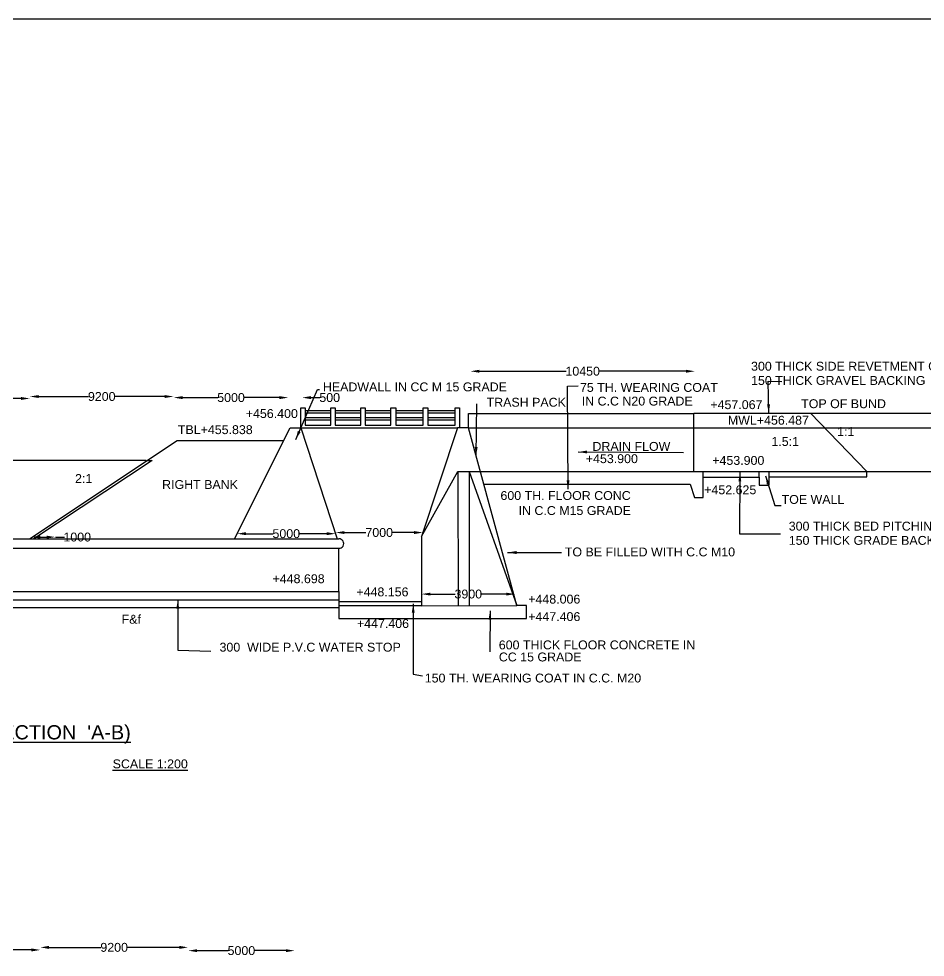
# Model space of a CAD drawing. Header units: millimetres. Extents: x -53217082 to -53168279, y 22132919 to 22164696.
# Drawn here: x -53197490 to -53184730, y 22151489 to 22164696 of the extents above; entities that cross this region are included whole.
import ezdxf

# ---------------------------------------------------------------- set-up
doc = ezdxf.new("R2010")
doc.units = ezdxf.units.MM
doc.header["$MEASUREMENT"] = 0
for name, color, linetype in [('DIMENSIONS', 7, 'Continuous'), ('DRAWING', 2, 'Continuous'), ('TEXT', 255, 'Continuous')]:
    doc.layers.add(name, color=color, linetype=linetype)
doc.styles.get("Standard").update_dxf_attribs({"font": 'arial.ttf', "height": 125})
doc.dimstyles.get("Standard").update_dxf_attribs({"dimtxt": 125, "dimasz": 125, "dimexe": 0.18, "dimexo": 0.0625, "dimgap": 0.09, "dimtad": 0, "dimdec": 0, "dimzin": 0, "dimdsep": 46, "dimtxsty": 'Standard', "dimcen": 0.09, "dimse1": 1, "dimse2": 1, "dimadec": 0, "dimazin": 0, "dimtfac": 1, "dimtdec": 0, "dimtofl": 0, "dimtmove": 0, "dimatfit": 3, "dimfxl": 1, "dimtolj": 1, "dimtzin": 0, "dimarcsym": 0})

# ---------------------------------------------------------------- blocks, each defined once
blk = doc.blocks.new('*D59')
at = {"layer": 'Defpoints', "color": 0, "transparency": 16777216}
for p in [(-53201198, 22159367), (-53197334, 22159353), (-53197334, 22159350)]:
    blk.add_point(p, dxfattribs=at)
at = {"layer": 'DIMENSIONS', "color": 0, "lineweight": -2, "transparency": 16777216}
for p, q in [((-53201072, 22159353), (-53199495, 22159353)), ((-53197460, 22159353), (-53199037, 22159353))]:
    blk.add_line(p, q, dxfattribs=at)
at = {"layer": 'DIMENSIONS', "color": 0, "transparency": 16777216}
for points in [[(-53201072, 22159374), (-53201072, 22159332), (-53201198, 22159353)], [(-53197460, 22159374), (-53197460, 22159332), (-53197334, 22159353)]]:
    blk.add_solid(points, dxfattribs=at)
at = {"layer": 'DIMENSIONS', "color": 0, "transparency": 16777216, "insert": (-53199266, 22159353), "char_height": 125, "attachment_point": 5}
blk.add_mtext('\\A1;13100', dxfattribs=at)
blk = doc.blocks.new('*D60')
at = {"layer": 'Defpoints', "color": 0, "transparency": 16777216}
for p in [(-53197334, 22159353), (-53195309, 22159380), (-53195309, 22159365)]:
    blk.add_point(p, dxfattribs=at)
at = {"layer": 'DIMENSIONS', "color": 0, "lineweight": -2, "transparency": 16777216}
for p, q in [((-53197210, 22159380), (-53196508, 22159380)), ((-53195434, 22159380), (-53196135, 22159380))]:
    blk.add_line(p, q, dxfattribs=at)
at = {"layer": 'DIMENSIONS', "color": 0, "transparency": 16777216}
for points in [[(-53197210, 22159401), (-53197210, 22159360), (-53197334, 22159380)], [(-53195434, 22159401), (-53195434, 22159360), (-53195309, 22159380)]]:
    blk.add_solid(points, dxfattribs=at)
at = {"layer": 'DIMENSIONS', "color": 0, "transparency": 16777216, "insert": (-53196322, 22159380), "char_height": 125, "attachment_point": 5}
blk.add_mtext('\\A1;9200', dxfattribs=at)
blk = doc.blocks.new('*D61')
at = {"layer": 'Defpoints', "color": 0, "transparency": 16777216}
for p in [(-53195309, 22159365), (-53193694, 22159365), (-53193694, 22159365)]:
    blk.add_point(p, dxfattribs=at)
at = {"layer": 'DIMENSIONS', "color": 0, "lineweight": -2, "transparency": 16777216}
for p, q in [((-53195184, 22159365), (-53194688, 22159365)), ((-53193820, 22159365), (-53194315, 22159365))]:
    blk.add_line(p, q, dxfattribs=at)
at = {"layer": 'DIMENSIONS', "color": 0, "transparency": 16777216}
for points in [[(-53195184, 22159386), (-53195184, 22159344), (-53195309, 22159365)], [(-53193820, 22159386), (-53193820, 22159344), (-53193694, 22159365)]]:
    blk.add_solid(points, dxfattribs=at)
at = {"layer": 'DIMENSIONS', "color": 0, "transparency": 16777216, "insert": (-53194502, 22159365), "char_height": 125, "attachment_point": 5}
blk.add_mtext('\\A1;5000', dxfattribs=at)
blk = doc.blocks.new('*D62')
at = {"layer": 'Defpoints', "color": 0, "transparency": 16777216}
for p in [(-53193694, 22159365), (-53193500, 22159365), (-53193500, 22159354)]:
    blk.add_point(p, dxfattribs=at)
at = {"layer": 'DIMENSIONS', "color": 0, "lineweight": -2, "transparency": 16777216}
for p, q in [((-53193820, 22159365), (-53193944, 22159365)), ((-53193376, 22159365), (-53193250, 22159365))]:
    blk.add_line(p, q, dxfattribs=at)
at = {"layer": 'DIMENSIONS', "color": 0, "transparency": 16777216}
for points in [[(-53193820, 22159386), (-53193820, 22159344), (-53193694, 22159365)], [(-53193376, 22159386), (-53193376, 22159344), (-53193500, 22159365)]]:
    blk.add_solid(points, dxfattribs=at)
at = {"layer": 'DIMENSIONS', "color": 0, "transparency": 16777216, "insert": (-53193113, 22159365), "char_height": 125, "attachment_point": 5}
blk.add_mtext('\\A1;500', dxfattribs=at)
blk = doc.blocks.new('*D63')
at = {"layer": 'Defpoints', "color": 0, "transparency": 16777216}
for p in [(-53191821, 22156551), (-53190503, 22156600), (-53190503, 22156534)]:
    blk.add_point(p, dxfattribs=at)
at = {"layer": 'DIMENSIONS', "color": 0, "lineweight": -2, "transparency": 16777216}
for p, q in [((-53191696, 22156600), (-53191348, 22156600)), ((-53190628, 22156600), (-53190976, 22156600))]:
    blk.add_line(p, q, dxfattribs=at)
at = {"layer": 'DIMENSIONS', "color": 0, "transparency": 16777216}
for points in [[(-53191696, 22156620), (-53191696, 22156579), (-53191821, 22156600)], [(-53190628, 22156620), (-53190628, 22156579), (-53190503, 22156600)]]:
    blk.add_solid(points, dxfattribs=at)
at = {"layer": 'DIMENSIONS', "color": 0, "transparency": 16777216, "insert": (-53191162, 22156600), "char_height": 125, "attachment_point": 5}
blk.add_mtext('\\A1;3900', dxfattribs=at)
blk = doc.blocks.new('*D64')
at = {"layer": 'Defpoints', "color": 0, "transparency": 16777216}
for p in [(-53194417, 22157450), (-53194417, 22157450), (-53193030, 22157447)]:
    blk.add_point(p, dxfattribs=at)
at = {"layer": 'DIMENSIONS', "color": 0, "lineweight": -2, "transparency": 16777216}
for p, q in [((-53194292, 22157450), (-53193910, 22157450)), ((-53193155, 22157450), (-53193537, 22157450))]:
    blk.add_line(p, q, dxfattribs=at)
at = {"layer": 'DIMENSIONS', "color": 0, "transparency": 16777216}
for points in [[(-53194292, 22157471), (-53194292, 22157429), (-53194417, 22157450)], [(-53193155, 22157471), (-53193155, 22157429), (-53193030, 22157450)]]:
    blk.add_solid(points, dxfattribs=at)
at = {"layer": 'DIMENSIONS', "color": 0, "transparency": 16777216, "insert": (-53193724, 22157450), "char_height": 125, "attachment_point": 5}
blk.add_mtext('\\A1;5000', dxfattribs=at)
blk = doc.blocks.new('*D65')
at = {"layer": 'Defpoints', "color": 0, "transparency": 16777216}
for p in [(-53197312, 22157395), (-53196972, 22157402), (-53196972, 22157402)]:
    blk.add_point(p, dxfattribs=at)
at = {"layer": 'DIMENSIONS', "color": 0, "lineweight": -2, "transparency": 16777216}
for p, q in [((-53197187, 22157402), (-53197098, 22157402)), ((-53196972, 22157402), (-53196848, 22157402))]:
    blk.add_line(p, q, dxfattribs=at)
at = {"layer": 'DIMENSIONS', "color": 0, "transparency": 16777216}
for points in [[(-53197187, 22157422), (-53197187, 22157381), (-53197312, 22157402)], [(-53197098, 22157422), (-53197098, 22157381), (-53196972, 22157402)]]:
    blk.add_solid(points, dxfattribs=at)
at = {"layer": 'DIMENSIONS', "color": 0, "transparency": 16777216, "insert": (-53196667, 22157402), "char_height": 125, "attachment_point": 5}
blk.add_mtext('\\A1;1000', dxfattribs=at)
blk = doc.blocks.new('*D69')
at = {"layer": 'Defpoints', "color": 0, "transparency": 16777216}
for p in [(-53193030, 22157450), (-53191802, 22157466), (-53191802, 22157466)]:
    blk.add_point(p, dxfattribs=at)
at = {"layer": 'DIMENSIONS', "color": 0, "lineweight": -2, "transparency": 16777216}
for p, q in [((-53192905, 22157466), (-53192602, 22157466)), ((-53191927, 22157466), (-53192230, 22157466))]:
    blk.add_line(p, q, dxfattribs=at)
at = {"layer": 'DIMENSIONS', "color": 0, "transparency": 16777216}
for points in [[(-53192905, 22157487), (-53192905, 22157445), (-53193030, 22157466)], [(-53191927, 22157487), (-53191927, 22157445), (-53191802, 22157466)]]:
    blk.add_solid(points, dxfattribs=at)
at = {"layer": 'DIMENSIONS', "color": 0, "transparency": 16777216, "insert": (-53192416, 22157466), "char_height": 125, "attachment_point": 5}
blk.add_mtext('\\A1;7000', dxfattribs=at)
blk = doc.blocks.new('*D120')
at = {"layer": 'Defpoints', "color": 0, "transparency": 16777216}
for p in [(-53195106, 22151554), (-53193606, 22151582), (-53193606, 22151568)]:
    blk.add_point(p, dxfattribs=at)
at = {"layer": 'DIMENSIONS', "color": 0, "lineweight": -2, "transparency": 16777216}
for p, q in [((-53194980, 22151582), (-53194542, 22151582)), ((-53193730, 22151582), (-53194169, 22151582))]:
    blk.add_line(p, q, dxfattribs=at)
at = {"layer": 'DIMENSIONS', "color": 0, "transparency": 16777216}
for points in [[(-53194980, 22151602), (-53194980, 22151561), (-53195106, 22151582)], [(-53193730, 22151602), (-53193730, 22151561), (-53193606, 22151582)]]:
    blk.add_solid(points, dxfattribs=at)
at = {"layer": 'DIMENSIONS', "color": 0, "transparency": 16777216, "insert": (-53194356, 22151582), "char_height": 125, "attachment_point": 5}
blk.add_mtext('\\A1;5000', dxfattribs=at)
blk = doc.blocks.new('*D121')
at = {"layer": 'Defpoints', "color": 0, "transparency": 16777216}
for p in [(-53197188, 22151628), (-53197188, 22151549), (-53195106, 22151582)]:
    blk.add_point(p, dxfattribs=at)
at = {"layer": 'DIMENSIONS', "color": 0, "lineweight": -2, "transparency": 16777216}
for p, q in [((-53197063, 22151628), (-53196333, 22151628)), ((-53195230, 22151628), (-53195960, 22151628))]:
    blk.add_line(p, q, dxfattribs=at)
at = {"layer": 'DIMENSIONS', "color": 0, "transparency": 16777216}
for points in [[(-53197063, 22151649), (-53197063, 22151607), (-53197188, 22151628)], [(-53195230, 22151649), (-53195230, 22151607), (-53195106, 22151628)]]:
    blk.add_solid(points, dxfattribs=at)
at = {"layer": 'DIMENSIONS', "color": 0, "transparency": 16777216, "insert": (-53196147, 22151628), "char_height": 125, "attachment_point": 5}
blk.add_mtext('\\A1;9200', dxfattribs=at)
blk = doc.blocks.new('*D122')
at = {"layer": 'Defpoints', "color": 0, "transparency": 16777216}
for p in [(-53201122, 22151647), (-53197188, 22151628), (-53201122, 22151592)]:
    blk.add_point(p, dxfattribs=at)
at = {"layer": 'DIMENSIONS', "color": 0, "lineweight": -2, "transparency": 16777216}
for p, q in [((-53200997, 22151592), (-53199384, 22151592)), ((-53197313, 22151592), (-53198926, 22151592))]:
    blk.add_line(p, q, dxfattribs=at)
at = {"layer": 'DIMENSIONS', "color": 0, "transparency": 16777216}
for points in [[(-53200997, 22151613), (-53200997, 22151571), (-53201122, 22151592)], [(-53197313, 22151613), (-53197313, 22151571), (-53197188, 22151592)]]:
    blk.add_solid(points, dxfattribs=at)
at = {"layer": 'DIMENSIONS', "color": 0, "transparency": 16777216, "insert": (-53199155, 22151592), "char_height": 125, "attachment_point": 5}
blk.add_mtext('\\A1;13100', dxfattribs=at)
blk = doc.blocks.new('*D125')
at = {"layer": 'Defpoints', "color": 0, "transparency": 16777216}
for p in [(-53191131, 22159736), (-53191131, 22159708), (-53187974, 22159684)]:
    blk.add_point(p, dxfattribs=at)
at = {"layer": 'DIMENSIONS', "color": 0, "lineweight": -2, "transparency": 16777216}
for p, q in [((-53191006, 22159736), (-53189782, 22159736)), ((-53188099, 22159736), (-53189323, 22159736))]:
    blk.add_line(p, q, dxfattribs=at)
at = {"layer": 'DIMENSIONS', "color": 0, "transparency": 16777216}
for points in [[(-53191006, 22159757), (-53191006, 22159715), (-53191131, 22159736)], [(-53188099, 22159757), (-53188099, 22159715), (-53187974, 22159736)]]:
    blk.add_solid(points, dxfattribs=at)
at = {"layer": 'DIMENSIONS', "color": 0, "transparency": 16777216, "insert": (-53189552, 22159736), "char_height": 125, "attachment_point": 5}
blk.add_mtext('\\A1;10450', dxfattribs=at)

msp = doc.modelspace()

# ---------------------------------------------------------------- linework, layer by layer
at = {"layer": 'DRAWING', "color": 0}
msp.add_lwpolyline([(-53168279.3, 22132919.4), (-53217082, 22132919.4), (-53217082, 22164696.5), (-53168279.3, 22164696.5)], close=True, dxfattribs=at)
for points in [[(-53193520.8, 22158938.6), (-53193520.8, 22159222.1), (-53193459.3, 22159222.1), (-53193459.3, 22158976.6), (-53193096.8, 22158976.6), (-53193096.8, 22159222.1), (-53193035.8, 22159222.1), (-53193035.8, 22158976.6), (-53192673.8, 22158976.6), (-53192673.8, 22159222.1), (-53192613.3, 22159222.1), (-53192613.3, 22158976.6), (-53192251.8, 22158976.6), (-53192251.8, 22159222.1), (-53192181.3, 22159222.1), (-53192181.3, 22158976.6), (-53191796.8, 22158976.6), (-53191796.8, 22159222.1), (-53191733.8, 22159222.1), (-53191733.8, 22158976.6), (-53191345.8, 22158976.6), (-53191345.8, 22159222.1), (-53191284.3, 22159222.1), (-53191284.3, 22158938.6)], [(-53193459.3, 22159184.6), (-53193096.8, 22159184.6)], [(-53193459.3, 22159150.1), (-53193096.8, 22159150.1)], [(-53193035.8, 22159184.6), (-53192673.8, 22159184.6)], [(-53193035.8, 22159150.1), (-53192673.8, 22159150.1)], [(-53192613.3, 22159184.6), (-53192251.8, 22159184.6)], [(-53192613.3, 22159150.1), (-53192251.8, 22159150.1)], [(-53192181.3, 22159184.6), (-53191796.8, 22159184.6)], [(-53192181.3, 22159150.1), (-53191796.8, 22159150.1)], [(-53191733.8, 22159184.6), (-53191345.8, 22159184.6)], [(-53191733.8, 22159150.1), (-53191345.8, 22159150.1)], [(-53191159.3, 22158938.6), (-53191159.3, 22159143.1), (-53187986.3, 22159143.1)], [(-53187986.3, 22158326.1), (-53187986.3, 22159144.1), (-53184545.3, 22159144.1), (-53184545.3, 22158938.6)], [(-53186344.8, 22159144.1), (-53185550.3, 22158326.1)], [(-53193459.3, 22159085.1), (-53193096.8, 22159085.1)], [(-53193459.3, 22159050.1), (-53193096.8, 22159050.1)], [(-53193035.8, 22159085.1), (-53192673.8, 22159085.1)], [(-53193035.8, 22159050.1), (-53192673.8, 22159050.1)], [(-53192613.3, 22159085.1), (-53192251.8, 22159085.1)], [(-53192613.3, 22159050.1), (-53192251.8, 22159050.1)], [(-53192181.3, 22159085.1), (-53191796.8, 22159085.1)], [(-53192181.3, 22159050.1), (-53191796.8, 22159050.1)], [(-53191733.8, 22159085.1), (-53191345.8, 22159085.1)], [(-53191733.8, 22159050.1), (-53191345.8, 22159050.1)], [(-53194453.8, 22157377.1), (-53193671.3, 22158938.6), (-53193520.8, 22158938.6), (-53191312.3, 22158938.6)], [(-53193520.8, 22158938.6), (-53193007.3, 22157377.1)], [(-53192985.3, 22156638.6), (-53192985.3, 22156256.6), (-53190344.3, 22156256.6), (-53190344.3, 22156439.1), (-53190476.8, 22156439.1), (-53191159.3, 22158938.6), (-53191312.3, 22158938.6), (-53191821.3, 22157408.6), (-53191821.3, 22156436.6), (-53190476.8, 22156439.1)], [(-53191159.3, 22158938.6), (-53184545.3, 22158938.6), (-53184545.3, 22158551.1), (-53184593.3, 22158495.6), (-53184493.8, 22158495.6), (-53184553.3, 22158424.6), (-53184553.3, 22158326.1)], [(-53197339.3, 22157377.1), (-53195261.8, 22158760.6), (-53193758.9, 22158763.7)], [(-53202821.8, 22158483.5), (-53195695.2, 22158486.5)], [(-53195682.9, 22158480.2), (-53195613.8, 22158480.2), (-53197278.3, 22157377.1)], [(-53191821.3, 22157408.6), (-53191309.3, 22158326.1), (-53184553.3, 22158326.1)], [(-53191309.3, 22158326.1), (-53191305.8, 22156437.6)], [(-53191151.8, 22158326.1), (-53190476.8, 22156439.1)], [(-53191151.8, 22158326.1), (-53191148.3, 22156437.8)], [(-53190942.6, 22158145.2), (-53188036.8, 22158145.2), (-53187976.3, 22157961.1), (-53187855.8, 22157961.1), (-53187855.8, 22158326.1)], [(-53187855.8, 22158243.6), (-53187066.8, 22158243.6), (-53187066.8, 22158326.1)], [(-53187066.8, 22158243.6), (-53187066.8, 22158133.1), (-53186928.8, 22158133.1), (-53186928.8, 22158326.1)], [(-53186928.8, 22158250.1), (-53185550.3, 22158250.1), (-53185550.3, 22158326.1)], [(-53206541.3, 22157377.1), (-53192985.3, 22157377.1)], [(-53206541.3, 22157244.1), (-53192985.3, 22157244.1)], [(-53206527.3, 22156638.6), (-53192985.3, 22156638.6), (-53192985.3, 22157244.1)], [(-53206527.3, 22156517.6), (-53192985.3, 22156517.6)], [(-53191821.3, 22156490.1), (-53192985.3, 22156490.1)], [(-53206527.3, 22156411.1), (-53192985.3, 22156411.1)], [(-53191821.3, 22156436.6), (-53192985.3, 22156436.6)]]:
    msp.add_lwpolyline(points, dxfattribs=at)
msp.add_arc((-53192981.3, 22157310.6), 66.6, 266.55778, 93.44222, dxfattribs=at)

# ---------------------------------------------------------------- texts
at = {"layer": 'TEXT', "color": 0}
for s, height, p in [('300 THICK SIDE REVETMENT OVER', 125, (-53187181.5, 22159744.5)), ('150 THICK GRAVEL BACKING', 125, (-53187181.5, 22159543.7)), ('HEADWALL IN CC M 15 GRADE', 125, (-53193208.5, 22159453.5)), ('75 TH. WEARING COAT ', 125, (-53189590, 22159446)), ('TRASH PACK ', 125, (-53190904, 22159237)), ('IN C.C N20 GRADE', 125, (-53189565, 22159253.5)), ('+457.067', 125, (-53187754.2, 22159203.5)), ('TOP OF BUND', 125, (-53186475.8, 22159216.8)), ('+456.400', 125, (-53194294.2, 22159078.3)), ('MWL+456.487', 125, (-53187507.8, 22158984.1)), ('TBL+455.838', 125, (-53195250.2, 22158851.4)), ('1:1', 125, (-53185969.8, 22158824.4)), ('DRAIN FLOW', 125, (-53189414, 22158616)), ('1.5:1', 125, (-53186895.3, 22158684.8)), ('+453.900', 125, (-53189507.8, 22158443.1)), ('+453.900', 125, (-53187727.6, 22158418.7)), ('2:1', 125, (-53196697.3, 22158164)), ('RIGHT BANK', 125, (-53195471.9, 22158079.6)), ('+452.625', 125, (-53187841.1, 22158005)), ('600 TH. FLOOR CONC', 125, (-53190709.4, 22157924.5)), ('TOE WALL', 125, (-53186751.5, 22157870)), ('IN C.C M15 GRADE', 125, (-53190454, 22157713)), ('300 THICK BED PITCHING OVER ', 125, (-53186651, 22157494)), ('150 THICK GRADE BACKING', 125, (-53186651, 22157293.2)), ('TO BE FILLED WITH C.C M10', 125, (-53189803, 22157130.5)), ('+448.698', 125, (-53193917.4, 22156753.4)), ('+448.156', 125, (-53192737, 22156568)), ('+448.006', 125, (-53190318, 22156466.7)), ('F&f', 125, (-53196041.6, 22156183.7)), ('+447.406', 125, (-53192729.5, 22156123)), ('+447.406', 125, (-53190318, 22156220.5)), ('300  WIDE P.V.C WATER STOP', 125, (-53194663.8, 22155790.3)), ('600 THICK FLOOR CONCRETE IN ', 125, (-53190732.6, 22155822.3)), ('CC 15 GRADE', 125, (-53190732, 22155652.5)), ('150 TH. WEARING COAT IN C.C. M20', 125, (-53191775, 22155356)), ("%%USECTIONAL ILEVEATION (SECTION  'A-B)", 200, (-53201399.4, 22154555.3)), ('%%USCALE 1:200', 125, (-53196168.1, 22154148.3))]:
    msp.add_text(s, height=height, dxfattribs=at).set_placement(p)

# ---------------------------------------------------------------- dimensions: what is measured, and where the dimension line sits
at = {"layer": 'DIMENSIONS', "color": 0}
for base, p1, p2, text, picture, middle in [((-53191131, 22159736), (-53187974, 22159683.5), (-53191131, 22159708), '10450', '*D125', (-53189552.5, 22159736)), ((-53197334.5, 22159353), (-53201197.5, 22159367), (-53197334.5, 22159349.5), '13100', '*D59', (-53199266, 22159353)), ((-53195309, 22159380.5), (-53197334.5, 22159353), (-53195309, 22159365), '9200', '*D60', (-53196321.8, 22159380.5)), ((-53193694.5, 22159365), (-53195309, 22159365), (-53193694.5, 22159365), '5000', '*D61', (-53194501.8, 22159365)), ((-53193500.5, 22159365), (-53193694.5, 22159365), (-53193500.5, 22159353.5), '500', '*D62', (-53193112.5, 22159365)), ((-53191802.1, 22157466.2), (-53193030.2, 22157450.3), (-53191802.1, 22157466.2), '7000', '*D69', (-53192416.2, 22157466.2)), ((-53196972.5, 22157401.5), (-53197312.2, 22157395.1), (-53196972.5, 22157401.5), '1000', '*D65', (-53196666.9, 22157401.5)), ((-53194417.1, 22157450.3), (-53193030.2, 22157446.7), (-53194417.1, 22157450.3), '5000', '*D64', (-53193723.7, 22157450.3)), ((-53190502.7, 22156599.5), (-53191821.3, 22156551), (-53190502.7, 22156534.1), '3900', '*D63', (-53191162, 22156599.5)), ((-53201122, 22151592), (-53197188, 22151628), (-53201122, 22151647), '13100', '*D122', (-53199155, 22151592)), ((-53197188, 22151628), (-53195105.5, 22151581.5), (-53197188, 22151549), '9200', '*D121', (-53196146.8, 22151628)), ((-53193605.5, 22151581.5), (-53195105.5, 22151553.5), (-53193605.5, 22151567.5), '5000', '*D120', (-53194355.5, 22151581.5))]:
    dim = msp.add_linear_dim(base=base, p1=p1, p2=p2, text=text, dimstyle='Standard', dxfattribs=at)
    dim.commit()
    dim.dimension.update_dxf_attribs({"geometry": picture, "text_midpoint": middle})

# ---------------------------------------------------------------- leaders
for points in [[(-53189757, 22158075.5), (-53189763.5, 22159528), (-53189615.5, 22159529.5)], [(-53186932.5, 22159144.1), (-53186942.5, 22159594.5), (-53186749.5, 22159589.5)], [(-53193591.5, 22158773.5), (-53193286, 22159479.5), (-53193256.5, 22159478)], [(-53191052.4, 22158547.1), (-53191044, 22159279)], [(-53189614.5, 22158600), (-53188133, 22158592.5)], [(-53187338.5, 22158310), (-53187344, 22157446), (-53186768.5, 22157448)], [(-53186977, 22158266.5), (-53186845, 22157849), (-53186759, 22157847.5)], [(-53190608, 22157184), (-53189850.5, 22157185.5)], [(-53195251.5, 22156517.6), (-53195251, 22155811.5), (-53194785.5, 22155796)], [(-53191937, 22156462.5), (-53191937, 22155473.5), (-53191805.5, 22155449.5)], [(-53190856, 22156364), (-53190859.5, 22155786.5)]]:
    msp.add_leader(points, dimstyle='Standard', override={"dimgap": 0.09, "dimtad": 0}, dxfattribs=at)
at = {"layer": 'DRAWING', "color": 0}
msp.add_leader([(-53190608.5, 22157185.5), (-53189850.5, 22157185.5)], dimstyle='Standard', override={"dimasz": 125, "dimgap": 0.09, "dimtad": 0}, dxfattribs=at)

doc.saveas('drawing.dxf')
